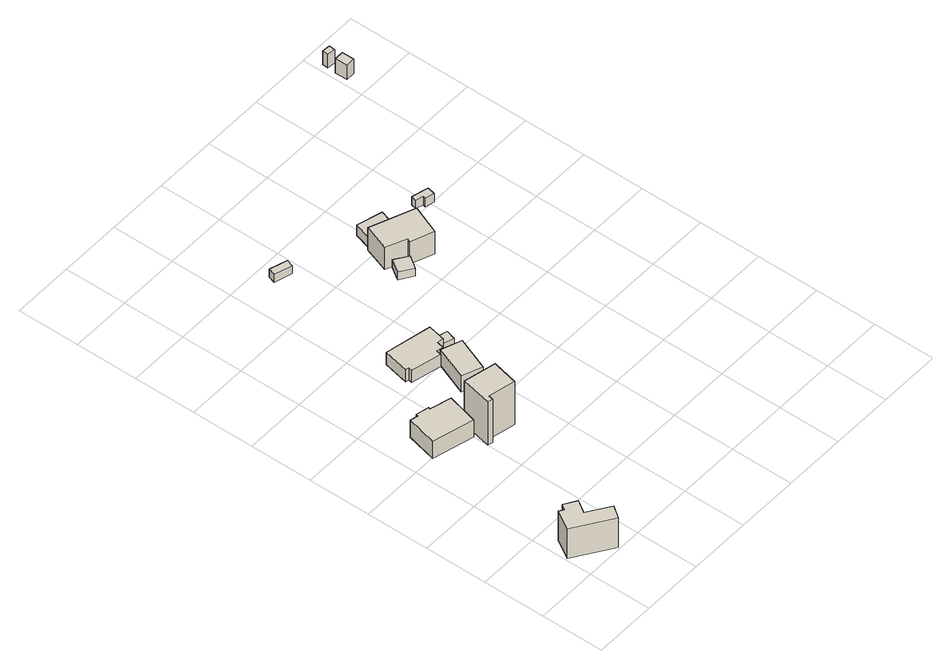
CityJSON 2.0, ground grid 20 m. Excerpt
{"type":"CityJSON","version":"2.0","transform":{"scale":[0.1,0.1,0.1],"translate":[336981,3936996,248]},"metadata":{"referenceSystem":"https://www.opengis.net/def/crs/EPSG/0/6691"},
"CityObjects":{
"building1":{"type":"Building","attributes":{"usage":"411","measuredHeight":21.5,"storeysAboveGround":1,"BuildingIDAttribute.prefecture":"14","BuildingIDAttribute.city":"14151","BuildingDetailAttribute.totalFloorArea":72.21,"BuildingDetailAttribute.buildingFootprintArea":72.21,"BuildingDetailAttribute.buildingStructureType":"601","BuildingDetailAttribute.buildingStructureOrgType":"1","BuildingDetailAttribute.orgUsage":"10","BuildingDetailAttribute.surveyYear":2015,"BuildingLandSlideRiskAttribute.description":"1","BuildingLandSlideRiskAttribute.areaType":"1"},"geometry":[{"type":"Solid","lod":"1","boundaries":[[[[0,1,2,3,4,5,6,7]],[[6,8,9,7]],[[5,10,8,6]],[[4,11,10,5]],[[3,12,11,4]],[[2,13,12,3]],[[1,14,13,2]],[[0,15,14,1]],[[7,9,15,0]],[[8,10,11,12,13,14,15,9]]]]}]},
"building2":{"type":"Building","attributes":{"usage":"411","measuredHeight":9.1,"storeysAboveGround":2,"BuildingIDAttribute.prefecture":"14","BuildingIDAttribute.city":"14151","BuildingDetailAttribute.totalFloorArea":194.43,"BuildingDetailAttribute.buildingFootprintArea":97.22,"BuildingDetailAttribute.buildingStructureType":"601","BuildingDetailAttribute.buildingStructureOrgType":"1","BuildingDetailAttribute.orgUsage":"10","BuildingDetailAttribute.surveyYear":2015},"geometry":[{"type":"Solid","lod":"1","boundaries":[[[[16,17,18,19,20,21,22,23]],[[22,24,25,23]],[[21,26,24,22]],[[20,27,26,21]],[[19,28,27,20]],[[18,29,28,19]],[[17,30,29,18]],[[16,31,30,17]],[[23,25,31,16]],[[24,26,27,28,29,30,31,25]]]]}]},
"building3":{"type":"Building","attributes":{"usage":"411","measuredHeight":21.9,"storeysAboveGround":2,"BuildingIDAttribute.prefecture":"14","BuildingIDAttribute.city":"14151","BuildingDetailAttribute.totalFloorArea":128.99,"BuildingDetailAttribute.buildingFootprintArea":64.49,"BuildingDetailAttribute.buildingStructureType":"601","BuildingDetailAttribute.buildingStructureOrgType":"1","BuildingDetailAttribute.orgUsage":"10","BuildingDetailAttribute.surveyYear":2015,"BuildingLandSlideRiskAttribute.description":"1","BuildingLandSlideRiskAttribute.areaType":"1"},"geometry":[{"type":"Solid","lod":"1","boundaries":[[[[32,33,34,35,36,37]],[[36,38,39,37]],[[35,40,38,36]],[[34,41,40,35]],[[33,42,41,34]],[[32,43,42,33]],[[37,39,43,32]],[[38,40,41,42,43,39]]]]}]},
"building4":{"type":"Building","attributes":{"usage":"411","measuredHeight":6.4,"storeysAboveGround":1,"BuildingIDAttribute.prefecture":"14","BuildingIDAttribute.city":"14151","BuildingDetailAttribute.totalFloorArea":110.9,"BuildingDetailAttribute.buildingFootprintArea":110.9,"BuildingDetailAttribute.buildingStructureType":"601","BuildingDetailAttribute.buildingStructureOrgType":"1","BuildingDetailAttribute.orgUsage":"10","BuildingDetailAttribute.surveyYear":2015,"BuildingLandSlideRiskAttribute.description":"1","BuildingLandSlideRiskAttribute.areaType":"1"},"geometry":[{"type":"Solid","lod":"1","boundaries":[[[[44,45,46,47,48,49,50,51,52,53]],[[52,54,55,53]],[[51,56,54,52]],[[50,57,56,51]],[[49,58,57,50]],[[48,59,58,49]],[[47,60,59,48]],[[46,61,60,47]],[[45,62,61,46]],[[44,63,62,45]],[[53,55,63,44]],[[54,56,57,58,59,60,61,62,63,55]]]]}]},
"building5":{"type":"Building","attributes":{"usage":"411","measuredHeight":10.6,"storeysAboveGround":1,"BuildingIDAttribute.prefecture":"14","BuildingIDAttribute.city":"14151","BuildingDetailAttribute.totalFloorArea":62.2,"BuildingDetailAttribute.buildingFootprintArea":62.2,"BuildingDetailAttribute.buildingStructureType":"601","BuildingDetailAttribute.buildingStructureOrgType":"1","BuildingDetailAttribute.orgUsage":"10","BuildingDetailAttribute.surveyYear":2015,"BuildingLandSlideRiskAttribute.description":"1","BuildingLandSlideRiskAttribute.areaType":"1"},"geometry":[{"type":"Solid","lod":"1","boundaries":[[[[64,65,66,67]],[[66,68,69,67]],[[65,70,68,66]],[[64,71,70,65]],[[67,69,71,64]],[[68,70,71,69]]]]}]},
"building6":{"type":"Building","attributes":{"BuildingIDAttribute.prefecture":"14","BuildingIDAttribute.city":"14151","BuildingDetailAttribute.surveyYear":2015,"BuildingLandSlideRiskAttribute.description":"1","BuildingLandSlideRiskAttribute.areaType":"1"},"geometry":[{"type":"Solid","lod":"1","boundaries":[[[[72,73,74,75]],[[74,76,77,75]],[[73,78,76,74]],[[72,79,78,73]],[[75,77,79,72]],[[76,78,79,77]]]]}]},
"building7":{"type":"Building","attributes":{"BuildingIDAttribute.prefecture":"14","BuildingIDAttribute.city":"14151","BuildingDetailAttribute.surveyYear":2015},"geometry":[{"type":"Solid","lod":"1","boundaries":[[[[80,81,82,83]],[[82,84,85,83]],[[81,86,84,82]],[[80,87,86,81]],[[83,85,87,80]],[[84,86,87,85]]]]}]},
"building8":{"type":"Building","attributes":{"BuildingIDAttribute.prefecture":"14","BuildingIDAttribute.city":"14151","BuildingDetailAttribute.surveyYear":2015},"geometry":[{"type":"Solid","lod":"1","boundaries":[[[[88,89,90,91]],[[90,92,93,91]],[[89,94,92,90]],[[88,95,94,89]],[[91,93,95,88]],[[92,94,95,93]]]]}]},
"building9":{"type":"Building","attributes":{"usage":"411","measuredHeight":10.4,"storeysAboveGround":2,"BuildingIDAttribute.prefecture":"14","BuildingIDAttribute.city":"14151","BuildingDetailAttribute.totalFloorArea":193.38,"BuildingDetailAttribute.buildingFootprintArea":96.69,"BuildingDetailAttribute.buildingStructureType":"601","BuildingDetailAttribute.buildingStructureOrgType":"1","BuildingDetailAttribute.orgUsage":"10","BuildingDetailAttribute.surveyYear":2015},"geometry":[{"type":"Solid","lod":"1","boundaries":[[[[96,97,98,99,100,101]],[[100,102,103,101]],[[99,104,102,100]],[[98,105,104,99]],[[97,106,105,98]],[[96,107,106,97]],[[101,103,107,96]],[[102,104,105,106,107,103]]]]}]},
"building10":{"type":"Building","attributes":{"usage":"411","measuredHeight":4.5,"storeysAboveGround":1,"BuildingIDAttribute.prefecture":"14","BuildingIDAttribute.city":"14151","BuildingDetailAttribute.totalFloorArea":42.85,"BuildingDetailAttribute.buildingFootprintArea":42.85,"BuildingDetailAttribute.buildingStructureType":"610","BuildingDetailAttribute.buildingStructureOrgType":"2","BuildingDetailAttribute.orgUsage":"10","BuildingDetailAttribute.surveyYear":2015},"geometry":[{"type":"Solid","lod":"1","boundaries":[[[[108,109,110,111]],[[110,112,113,111]],[[109,114,112,110]],[[108,115,114,109]],[[111,113,115,108]],[[112,114,115,113]]]]}]},
"building11":{"type":"Building","attributes":{"measuredHeight":3.6,"BuildingIDAttribute.prefecture":"14","BuildingIDAttribute.city":"14151","BuildingDetailAttribute.surveyYear":2015},"geometry":[{"type":"Solid","lod":"1","boundaries":[[[[116,117,118,119,120,121]],[[120,122,123,121]],[[119,124,122,120]],[[118,125,124,119]],[[117,126,125,118]],[[116,127,126,117]],[[121,123,127,116]],[[122,124,125,126,127,123]]]]}]},
"building12":{"type":"Building","attributes":{"measuredHeight":6.7,"BuildingIDAttribute.prefecture":"14","BuildingIDAttribute.city":"14151","BuildingDetailAttribute.surveyYear":2015,"BuildingLandSlideRiskAttribute.description":"1","BuildingLandSlideRiskAttribute.areaType":"1"},"geometry":[{"type":"Solid","lod":"1","boundaries":[[[[128,129,130,131]],[[130,132,133,131]],[[129,134,132,130]],[[128,135,134,129]],[[131,133,135,128]],[[132,134,135,133]]]]}]},
"building13":{"type":"Building","attributes":{"measuredHeight":5.9,"BuildingIDAttribute.prefecture":"14","BuildingIDAttribute.city":"14151","BuildingDetailAttribute.surveyYear":2015,"BuildingLandSlideRiskAttribute.description":"1","BuildingLandSlideRiskAttribute.areaType":"1"},"geometry":[{"type":"Solid","lod":"1","boundaries":[[[[136,137,138,139]],[[138,140,141,139]],[[137,142,140,138]],[[136,143,142,137]],[[139,141,143,136]],[[140,142,143,141]]]]}]}
},
"vertices":[
[58,137,5],[70,154,5],[108,129,5],[83,91,5],[152,44,5],[126,6,5],[8,86,5],[44,146,5],[8,86,118],[44,146,118],[126,6,118],[152,44,118],[83,91,118],[108,129,118],[70,154,118],[58,137,118],
[67,647,72],[69,655,72],[110,645,72],[108,639,72],[175,621,72],[150,523,72],[19,557,72],[43,653,72],[19,557,138],[43,653,138],[150,523,138],[175,621,138],[108,639,138],[110,645,138],[69,655,138],[67,647,138],
[308,578,27],[289,495,27],[204,514,27],[200,499,27],[184,503,27],[206,601,27],[184,503,191],[206,601,191],[200,499,191],[204,514,191],[289,495,191],[308,578,191],
[190,789,78],[208,871,78],[355,840,78],[343,784,78],[323,788,78],[318,765,78],[297,770,78],[294,754,78],[199,775,78],[201,787,78],[199,775,124],[201,787,124],[294,754,124],[297,770,124],[318,765,124],[323,788,124],[343,784,124],[355,840,124],[208,871,124],[190,789,124],
[369,741,66],[327,634,66],[264,659,66],[306,764,66],[264,659,126],[306,764,126],[327,634,126],[369,741,126],
[354,815,75],[386,806,75],[377,775,75],[345,784,75],[377,775,105],[345,784,105],[386,806,105],[354,815,105],
[327,1307,68],[320,1284,68],[264,1301,68],[271,1324,68],[264,1301,98],[271,1324,98],[320,1284,98],[327,1307,98],
[498,1086,78],[539,1058,78],[512,1018,78],[471,1046,78],[512,1018,108],[471,1046,108],[539,1058,108],[498,1086,108],
[656,1131,65],[619,1038,65],[547,1066,65],[552,1077,65],[489,1105,65],[517,1186,65],[489,1105,150],[517,1186,150],[552,1077,150],[547,1066,150],[619,1038,150],[656,1131,150],
[609,1173,60],[530,1196,60],[545,1246,60],[624,1223,60],[545,1246,100],[624,1223,100],[530,1196,100],[609,1173,100],
[784,1196,51],[778,1170,51],[749,1177,51],[751,1186,51],[728,1192,51],[732,1209,51],[728,1192,83],[732,1209,83],[751,1186,83],[749,1177,83],[778,1170,83],[784,1196,83],
[1037,1696,20],[1037,1657,20],[1008,1656,20],[1007,1696,20],[1008,1656,75],[1007,1696,75],[1037,1657,75],[1037,1696,75],
[1037,1741,20],[1035,1721,20],[1009,1724,20],[1011,1743,20],[1009,1724,71],[1011,1743,71],[1035,1721,71],[1037,1741,71]
]}
